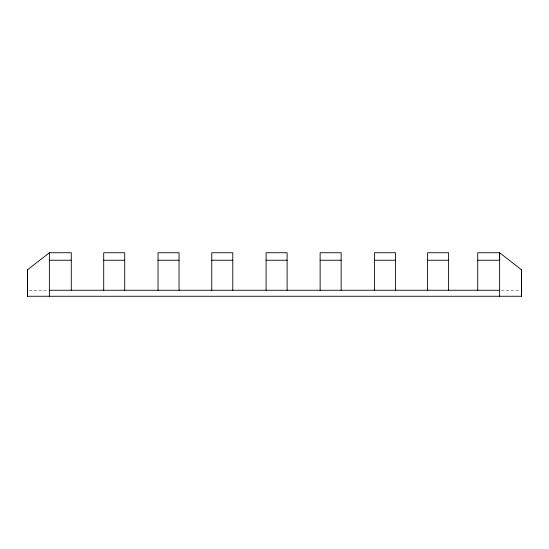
<?xml version="1.0" encoding="UTF-8"?>
<svg xmlns="http://www.w3.org/2000/svg" width="549" height="549" viewBox="0 0 549 549"><rect width="100%" height="100%" fill="white"/><g stroke="black" fill="none" stroke-linecap="round" stroke-linejoin="round"><path stroke-width="0.41" stroke-dasharray="2.75 2.06" d="M29.138 290.256L47.681 290.256M501.319 290.256L519.862 290.256"/><path stroke-width="0.82" d="M477.726 290.256L477.726 252.739L499.638 252.739L521.55 269.847L521.55 296.261L27.45 296.261L27.45 269.847L49.369 252.739L71.281 252.739L71.281 290.256M499.631 260.24L499.631 252.739M521.55 269.847L521.55 296.261M49.369 260.24L71.281 260.24M103.699 260.24L124.712 260.24M158.03 260.24L179.043 260.24M211.763 260.24L232.776 260.24M266.1 260.24L287.113 260.24M320.129 260.24L341.142 260.24M374.459 260.24L395.472 260.24M427.596 260.24L448.608 260.24M477.726 260.24L499.638 260.24M49.369 290.256L499.638 290.256M499.631 252.739L499.638 296.261M448.608 290.256L448.608 252.739L427.596 252.739L427.596 290.256M395.472 290.256L395.472 252.739L374.459 252.739L374.459 290.256M341.142 290.256L341.142 252.739L320.129 252.739L320.129 290.256M287.113 290.256L287.113 252.739L266.1 252.739L266.1 290.256M232.776 290.256L232.776 252.739L211.763 252.739L211.763 290.256M179.043 290.256L179.043 252.739L158.03 252.739L158.03 290.256M124.712 290.256L124.712 252.739L103.699 252.739L103.699 290.256M49.369 252.739L49.369 296.261M27.45 269.847L27.45 296.261"/></g></svg>
